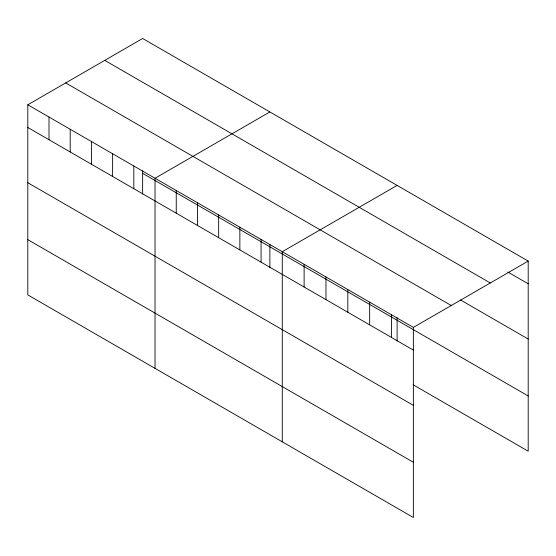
<?xml version="1.0" encoding="UTF-8"?>
<svg xmlns="http://www.w3.org/2000/svg" width="556" height="556" viewBox="0 0 556 556"><rect width="100%" height="100%" fill="white"/><g stroke="black" fill="none" stroke-linecap="round" stroke-linejoin="round"><path stroke-width="0.83" d="M27.8 104.792L413.365 327.394L413.365 517.511L27.8 294.909L27.8 104.792L142.635 38.489L528.2 261.091L528.2 451.208L413.129 384.773M269.875 111.951L155.034 178.247L155.034 368.364M397.109 185.405L282.274 251.708L282.274 441.825M413.365 327.394L528.2 261.091M507.809 272.016L528.2 283.789M104.743 60.368L490.302 282.969M460.472 299.934L528.2 339.042M65.698 82.913L451.257 305.515M142.635 173.361L528.2 395.962M27.8 127.491L413.365 350.092M27.8 182.736L413.365 405.338M27.8 239.657L413.365 462.265M397.109 317.691L397.109 340.995M391.514 314.779L391.514 337.478M369.664 302.165L369.664 324.864M347.82 289.551L347.82 312.25M325.969 276.937L325.969 299.635M304.118 264.322L304.118 287.021M269.875 244.23L269.875 267.533M261.063 239.462L261.063 262.161M239.858 227.223L239.858 249.922M218.654 214.977L218.654 237.676M197.45 202.738L197.45 225.437M176.245 190.493L176.245 213.191M142.635 170.768L142.635 194.079M133.829 166.008L133.829 188.706M112.625 153.762L112.625 176.46M91.42 141.523L91.42 164.222M70.209 129.277L70.209 151.976M49.004 117.031L49.004 139.73"/></g></svg>
